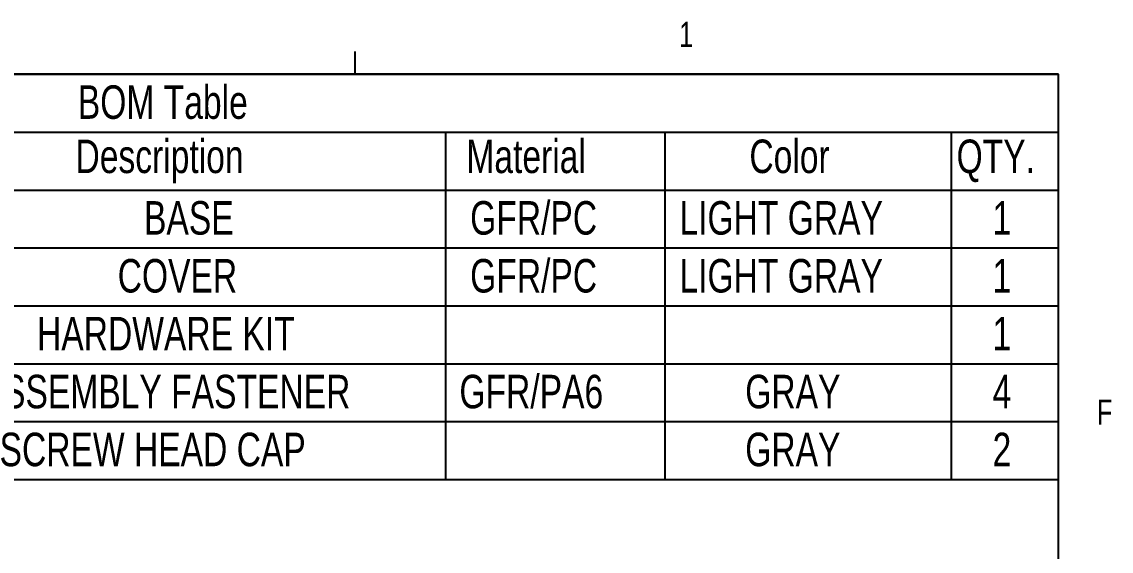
# Paper-space layout 'Layout1' of a CAD drawing. Extents: x 0.3 to 21.8, y 0.2 to 16.9.
# Drawn here: x 17.655 to 21.719, y 14.881 to 16.856 of the extents above; entities that cross this region are included whole.
import ezdxf

# ---------------------------------------------------------------- set-up
doc = ezdxf.new("R2010")
doc.units = 0
doc.header["$MEASUREMENT"] = 0
doc.linetypes.add('SLD-SOLID', pattern=[0])
doc.layers.get('0').update_dxf_attribs({"linetype": 'CONTINUOUS'})
doc.layers.add('SLD-0', color=7, linetype='SLD-SOLID')
doc.styles.add('SLDTEXTSTYLE1', font='TXT', dxfattribs={"width": 0.75})

# ---------------------------------------------------------------- blocks, each defined once
blk = doc.blocks.new('SW_TABLEANNOTATION_0')
at = {"layer": 'SLD-0', "color": 0}
for p, q in [((6.4384, 0), (0, 0)), ((6.4384, -1.5119), (6.4384, 0)), ((0, -0.216), (6.4384, -0.216)), ((4.1512, -0.216), (4.1512, -0.432)), ((4.9688, -0.216), (4.9688, -0.432)), ((6.0381, -0.216), (6.0381, -0.432)), ((0, -0.432), (6.4384, -0.432)), ((4.1512, -0.432), (4.1512, -1.5119)), ((4.9688, -0.432), (4.9688, -1.5119)), ((6.0381, -0.432), (6.0381, -1.5119)), ((0, -0.648), (6.4384, -0.648)), ((0, -0.864), (6.4384, -0.864)), ((0, -1.08), (6.4384, -1.08)), ((0, -1.2959), (6.4384, -1.2959)), ((0, -1.5119), (6.4384, -1.5119))]:
    blk.add_line(p, q, dxfattribs=at)
at = {"layer": 'SLD-0', "color": 0, "char_height": 0.125, "attachment_point": 1, "style": 'SLDTEXTSTYLE1'}
for s, insert in [('BOM Table', (2.7792, -0.0414)), ('Description', (2.7705, -0.2437)), ('Material', (4.2288, -0.2437)), ('Color', (5.2848, -0.2437)), ('QTY.', (6.0578, -0.2437)), ('BASE', (3.0261, -0.4734)), ('GFR/PC', (4.2429, -0.4734)), ('LIGHT GRAY', (5.0238, -0.4734)), ('1', (6.1921, -0.4734)), ('COVER', (2.9279, -0.6894)), ('GFR/PC', (4.2429, -0.6894)), ('LIGHT GRAY', (5.0238, -0.6894)), ('1', (6.1921, -0.6894)), ('HARDWARE KIT', (2.627, -0.9054)), ('1', (6.1921, -0.9054)), ('ASSEMBLY FASTENER', (2.4166, -1.1214)), ('GFR/PA6', (4.2028, -1.1214)), ('GRAY', (5.2692, -1.1214)), ('4', (6.1921, -1.1214)), ('SCREW HEAD CAP', (2.4872, -1.3374)), ('GRAY', (5.2692, -1.3374)), ('2', (6.1921, -1.3374))]:
    blk.add_mtext(s, dxfattribs=dict(at, insert=insert))

psp = doc.layouts.get("Layout1")

# ---------------------------------------------------------------- linework, layer by layer
at = {"color": 7, "linetype": 'SLD-SOLID'}
for p, q in [((18.8979, 16.6606), (18.8979, 16.7454)), ((0.5229, 16.6606), (21.5229, 16.6606)), ((21.5229, 0.4106), (21.5229, 16.6606))]:
    psp.add_line(p, q, dxfattribs=at)

# ---------------------------------------------------------------- block references
at = {"layer": 'SLD-0'}
psp.add_blockref('SW_TABLEANNOTATION_0', (15.0845, 16.6606), dxfattribs=at)

# ---------------------------------------------------------------- texts
at = {"color": 7, "linetype": 'CONTINUOUS', "char_height": 0.0937, "attachment_point": 1, "style": 'SLDTEXTSTYLE1'}
for s, insert in [('1', (20.1071, 16.8563)), ('F', (21.6655, 15.4465))]:
    psp.add_mtext(s, dxfattribs=dict(at, insert=insert))

doc.saveas('drawing.dxf')
